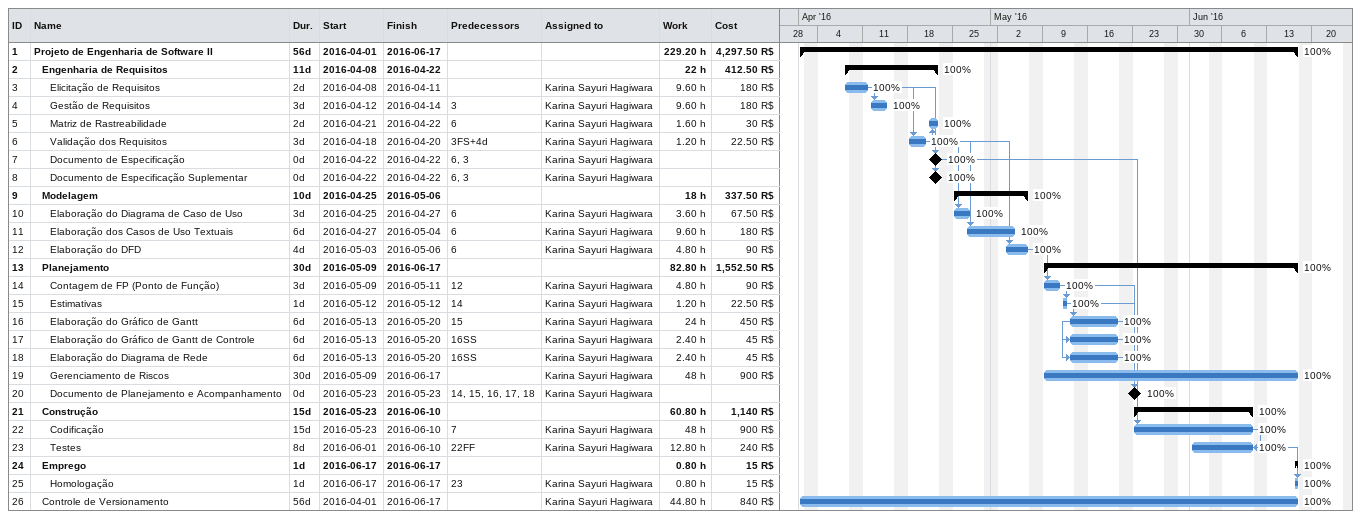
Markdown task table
| ID | Level | Task | Duration | Start | Finish | Predecessors | Resources | % complete | Work (h) | Cost (R$) |
|---|---|---|---|---|---|---|---|---|---|---|
| 1 | 1 | **Projeto de Engenharia de Software II** | 56d | 2016-04-01 | 2016-06-17 |  |  | 100 | 229.20 | 4297.50 |
| 2 | 2 | **Engenharia de Requisitos** | 11d | 2016-04-08 | 2016-04-22 |  |  | 100 | 22 | 412.50 |
| 3 | 3 | Elicitação de Requisitos | 2d | 2016-04-08 | 2016-04-11 |  | Karina Sayuri Hagiwara | 100 | 9.60 | 180 |
| 4 | 3 | Gestão de Requisitos | 3d | 2016-04-12 | 2016-04-14 | 3 | Karina Sayuri Hagiwara | 100 | 9.60 | 180 |
| 5 | 3 | Matriz de Rastreabilidade | 2d | 2016-04-21 | 2016-04-22 | 6 | Karina Sayuri Hagiwara | 100 | 1.60 | 30 |
| 6 | 3 | Validação dos Requisitos | 3d | 2016-04-18 | 2016-04-20 | 3FS+4d | Karina Sayuri Hagiwara | 100 | 1.20 | 22.50 |
| 7 | 3 | Documento de Especificação | 0d | 2016-04-22 | 2016-04-22 | 6, 3 | Karina Sayuri Hagiwara | 100 |  |  |
| 8 | 3 | Documento de Especificação Suplementar | 0d | 2016-04-22 | 2016-04-22 | 6, 3 | Karina Sayuri Hagiwara | 100 |  |  |
| 9 | 2 | **Modelagem** | 10d | 2016-04-25 | 2016-05-06 |  |  | 100 | 18 | 337.50 |
| 10 | 3 | Elaboração do Diagrama de Caso de Uso | 3d | 2016-04-25 | 2016-04-27 | 6 | Karina Sayuri Hagiwara | 100 | 3.60 | 67.50 |
| 11 | 3 | Elaboração dos Casos de Uso Textuais | 6d | 2016-04-27 | 2016-05-04 | 6 | Karina Sayuri Hagiwara | 100 | 9.60 | 180 |
| 12 | 3 | Elaboração do DFD | 4d | 2016-05-03 | 2016-05-06 | 6 | Karina Sayuri Hagiwara | 100 | 4.80 | 90 |
| 13 | 2 | **Planejamento** | 30d | 2016-05-09 | 2016-06-17 |  |  | 100 | 82.80 | 1552.50 |
| 14 | 3 | Contagem de FP (Ponto de Função) | 3d | 2016-05-09 | 2016-05-11 | 12 | Karina Sayuri Hagiwara | 100 | 4.80 | 90 |
| 15 | 3 | Estimativas | 1d | 2016-05-12 | 2016-05-12 | 14 | Karina Sayuri Hagiwara | 100 | 1.20 | 22.50 |
| 16 | 3 | Elaboração do Gráfico de Gantt | 6d | 2016-05-13 | 2016-05-20 | 15 | Karina Sayuri Hagiwara | 100 | 24 | 450 |
| 17 | 3 | Elaboração do Gráfico de Gantt de Controle | 6d | 2016-05-13 | 2016-05-20 | 16SS | Karina Sayuri Hagiwara | 100 | 2.40 | 45 |
| 18 | 3 | Elaboração do Diagrama de Rede | 6d | 2016-05-13 | 2016-05-20 | 16SS | Karina Sayuri Hagiwara | 100 | 2.40 | 45 |
| 19 | 3 | Gerenciamento de Riscos | 30d | 2016-05-09 | 2016-06-17 |  | Karina Sayuri Hagiwara | 100 | 48 | 900 |
| 20 | 3 | Documento de Planejamento e Acompanhamento | 0d | 2016-05-23 | 2016-05-23 | 14, 15, 16, 17, 18 | Karina Sayuri Hagiwara | 100 |  |  |
| 21 | 2 | **Construção** | 15d | 2016-05-23 | 2016-06-10 |  |  | 100 | 60.80 | 1140 |
| 22 | 3 | Codificação | 15d | 2016-05-23 | 2016-06-10 | 7 | Karina Sayuri Hagiwara | 100 | 48 | 900 |
| 23 | 3 | Testes | 8d | 2016-06-01 | 2016-06-10 | 22FF | Karina Sayuri Hagiwara | 100 | 12.80 | 240 |
| 24 | 2 | **Emprego** | 1d | 2016-06-17 | 2016-06-17 |  |  | 100 | 0.80 | 15 |
| 25 | 3 | Homologação | 1d | 2016-06-17 | 2016-06-17 | 23 | Karina Sayuri Hagiwara | 100 | 0.80 | 15 |
| 26 | 2 | Controle de Versionamento | 56d | 2016-04-01 | 2016-06-17 |  | Karina Sayuri Hagiwara | 100 | 44.80 | 840 |
